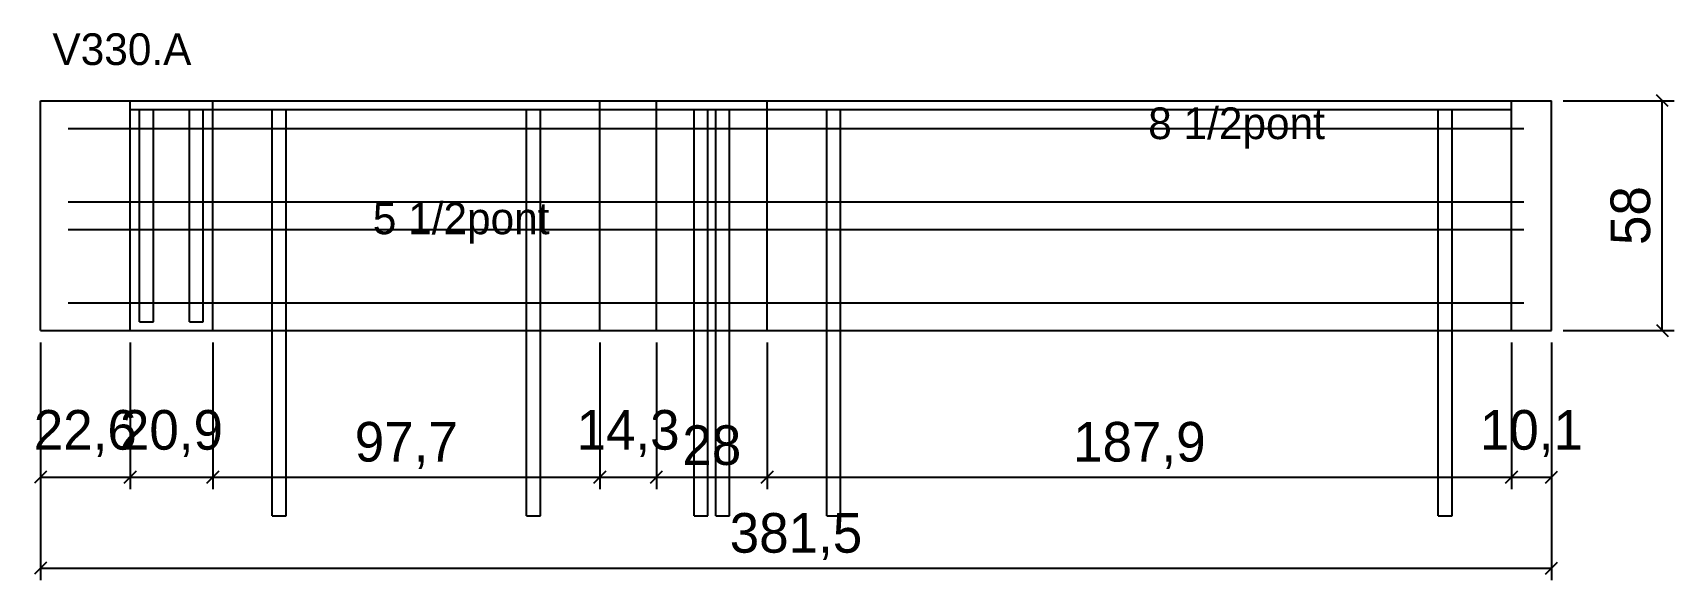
# Model space of a CAD drawing. Extents: x -2 to 412, y -271 to -133.
import ezdxf
from ezdxf.enums import TextEntityAlignment as Align

# ---------------------------------------------------------------- set-up
doc = ezdxf.new("R2010")
doc.units = 0
for name, color, linetype in [('COTA', 241, 'Continuous'), ('NOMENCLATURA', 7, 'Continuous'), ('Painéis', 200, 'Continuous'), ('SARR_2.2x7', 40, 'Continuous'), ('SARR_3.5x7', 81, 'Continuous'), ('texto', 7, 'Continuous')]:
    doc.layers.add(name, color=color, linetype=linetype)
doc.dimstyles.new('PAINEL', dxfattribs={"dimtxt": 10, "dimasz": 3, "dimexe": 3, "dimexo": 3, "dimgap": 3, "dimtad": 1, "dimblk": 'OBLIQUE', "dimblk1": 'OBLIQUE', "dimcen": 2.5, "dimclrd": 4, "dimclre": 4, "dimclrt": 240, "dimazin": 3, "dimtfac": 1, "dimtmove": 0, "dimatfit": 3})

# ---------------------------------------------------------------- blocks, each defined once
blk = doc.blocks.new('_OBLIQUE')
at = {"color": 0, "linetype": 'BYBLOCK'}
blk.add_line((-0.5, -0.5), (0.5, 0.5), dxfattribs=at)

msp = doc.modelspace()

# ---------------------------------------------------------------- linework, layer by layer
at = {"layer": 'Painéis'}
for p, q in [((0, -150), (22.6, -150)), ((0, -208), (0, -150)), ((22.6, -208), (22.6, -150)), ((22.6, -150), (43.5, -150)), ((43.5, -208), (43.5, -150)), ((43.5, -150), (141.2, -150)), ((141.2, -208), (141.2, -150)), ((141.2, -150), (155.5, -150)), ((155.5, -208), (155.5, -150)), ((155.5, -150), (183.5, -150)), ((183.5, -208), (183.5, -150)), ((183.5, -150), (371.4, -150)), ((371.4, -208), (371.4, -150)), ((371.4, -150), (381.5, -150)), ((381.5, -208), (381.5, -150)), ((0, -208), (22.6, -208)), ((22.6, -208), (43.5, -208)), ((43.5, -208), (141.2, -208)), ((141.2, -208), (155.5, -208)), ((155.5, -208), (183.5, -208)), ((183.5, -208), (371.4, -208)), ((371.4, -208), (381.5, -208))]:
    msp.add_line(p, q, dxfattribs=at)
at = {"layer": 'SARR_2.2x7'}
for p, q in [((22.6, -150), (43.5, -150)), ((22.6, -152.2), (22.6, -150)), ((22.6, -152.2), (43.5, -152.2)), ((43.5, -152.2), (43.5, -150)), ((43.5, -150), (141.2, -150)), ((43.5, -152.2), (43.5, -150)), ((43.5, -152.2), (141.2, -152.2)), ((141.2, -152.2), (141.2, -150)), ((141.2, -150), (155.5, -150)), ((141.2, -152.2), (141.2, -150)), ((141.2, -152.2), (155.5, -152.2)), ((155.5, -152.2), (155.5, -150)), ((155.5, -150), (183.5, -150)), ((155.5, -152.2), (155.5, -150)), ((155.5, -152.2), (183.5, -152.2)), ((183.5, -152.2), (183.5, -150)), ((183.5, -150), (371.4, -150)), ((183.5, -152.2), (183.5, -150)), ((183.5, -152.2), (371.4, -152.2)), ((371.4, -152.2), (371.4, -150))]:
    msp.add_line(p, q, dxfattribs=at)
for points in [[(7, -157), (22.6, -157)], [(22.6, -157), (43.5, -157)], [(43.5, -157), (141.2, -157)], [(141.2, -157), (155.5, -157)], [(155.5, -157), (183.5, -157)], [(183.5, -157), (371.4, -157)], [(371.4, -157), (374.5, -157)], [(7, -175.5), (22.6, -175.5)], [(22.6, -175.5), (43.5, -175.5)], [(43.5, -175.5), (141.2, -175.5)], [(141.2, -175.5), (155.5, -175.5)], [(155.5, -175.5), (183.5, -175.5)], [(183.5, -175.5), (371.4, -175.5)], [(371.4, -175.5), (374.5, -175.5)], [(7, -182.5), (22.6, -182.5)], [(22.6, -182.5), (43.5, -182.5)], [(43.5, -182.5), (141.2, -182.5)], [(141.2, -182.5), (155.5, -182.5)], [(155.5, -182.5), (183.5, -182.5)], [(183.5, -182.5), (371.4, -182.5)], [(371.4, -182.5), (374.5, -182.5)], [(7, -201), (22.6, -201)], [(22.6, -201), (43.5, -201)], [(43.5, -201), (141.2, -201)], [(141.2, -201), (155.5, -201)], [(155.5, -201), (183.5, -201)], [(183.5, -201), (371.4, -201)], [(371.4, -201), (374.5, -201)]]:
    msp.add_lwpolyline(points, dxfattribs=at)
at = {"layer": 'SARR_3.5x7'}
for p, q in [((25, -152.2), (28.5, -152.2)), ((25, -205.8), (25, -152.2)), ((28.5, -205.8), (28.5, -152.2)), ((37.6, -152.2), (41.1, -152.2)), ((37.6, -205.8), (37.6, -152.2)), ((41.1, -205.8), (41.1, -152.2)), ((58.5, -152.2), (62, -152.2)), ((58.5, -254.8), (58.5, -152.2)), ((62, -254.8), (62, -152.2)), ((122.7, -152.2), (126.2, -152.2)), ((122.7, -254.8), (122.7, -152.2)), ((126.2, -254.8), (126.2, -152.2)), ((165, -152.2), (168.5, -152.2)), ((165, -254.8), (165, -152.2)), ((168.5, -254.8), (168.5, -152.2)), ((170.5, -152.2), (174, -152.2)), ((170.5, -254.8), (170.5, -152.2)), ((174, -254.8), (174, -152.2)), ((198.5, -152.2), (202, -152.2)), ((198.5, -254.8), (198.5, -152.2)), ((202, -254.8), (202, -152.2)), ((352.9, -152.2), (356.4, -152.2)), ((352.9, -254.8), (352.9, -152.2)), ((356.4, -254.8), (356.4, -152.2)), ((25, -205.8), (28.5, -205.8)), ((37.6, -205.8), (41.1, -205.8)), ((58.5, -254.8), (62, -254.8)), ((122.7, -254.8), (126.2, -254.8)), ((165, -254.8), (168.5, -254.8)), ((170.5, -254.8), (174, -254.8)), ((198.5, -254.8), (202, -254.8)), ((352.9, -254.8), (356.4, -254.8))]:
    msp.add_line(p, q, dxfattribs=at)

# ---------------------------------------------------------------- texts
at = {"layer": 'NOMENCLATURA'}
msp.add_text('V330.A', height=8, dxfattribs=at).set_placement((3, -141))
at = {"layer": 'texto', "color": 2}
for s, p in [('8 1/2pont', (302, -155.7)), ('5 1/2pont', (106.2, -179.7))]:
    msp.add_text(s, height=8, dxfattribs=at).set_placement(p, align=Align.MIDDLE_CENTER)

# ---------------------------------------------------------------- dimensions: what is measured, and where the dimension line sits
at = {"layer": 'COTA'}
msp.add_linear_dim(base=(409.5, -208), p1=(381.5, -208), p2=(381.5, -150), angle=90, dimstyle='PAINEL', dxfattribs=at).render()
msp.add_linear_dim(base=(409.5, -208), p1=(381.5, -208), p2=(381.5, -150), angle=90, dimstyle='PAINEL', dxfattribs=at).render()
for base, p1, p2 in [((0, -245), (0, -208), (22.6, -208)), ((0, -268), (0, -208), (381.5, -208)), ((22.6, -245), (22.6, -208), (43.5, -208)), ((43.5, -245), (43.5, -208), (141.2, -208)), ((141.2, -245), (141.2, -208), (155.5, -208)), ((155.5, -245), (155.5, -208), (183.5, -208)), ((183.5, -245), (183.5, -208), (371.4, -208)), ((371.4, -245), (371.4, -208), (381.5, -208))]:
    msp.add_linear_dim(base=base, p1=p1, p2=p2, dimstyle='PAINEL', dxfattribs=at).render()

doc.saveas('drawing.dxf')
